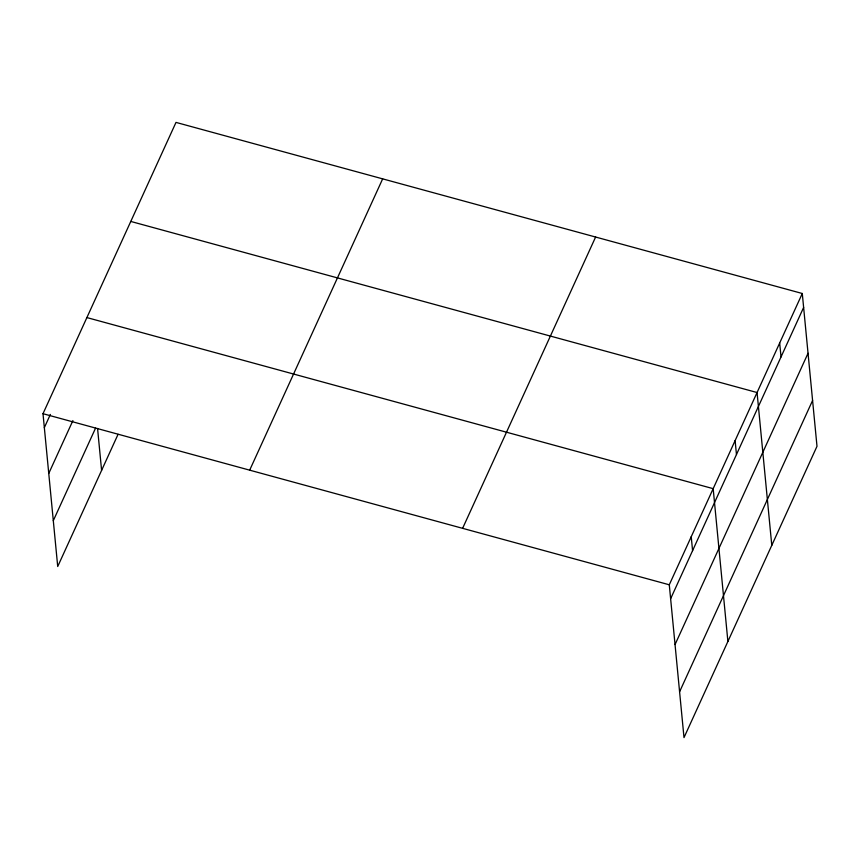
<?xml version="1.0" encoding="UTF-8"?>
<svg xmlns="http://www.w3.org/2000/svg" width="860" height="860" viewBox="0 0 860 860"><rect width="100%" height="100%" fill="white"/><g stroke="black" fill="none" stroke-linecap="round" stroke-linejoin="round"><path stroke-width="1.29" d="M118.056 434.332L57.717 566.504L43 413.703L175.999 122.399L802.283 293.496L817 446.297L684.001 737.601L669.284 584.789L802.283 293.496M44.344 427.646L50.374 414.423M48.751 473.462L72.896 420.594M53.298 520.676L95.546 428.162M249.679 470.162L382.668 178.858M462.615 528.33L595.614 237.037M670.628 598.732L803.627 307.439M675.046 644.559L808.045 353.256M679.593 691.773L812.592 400.47M130.774 221.439L757.069 392.536L771.786 545.337M86.892 317.577L713.176 488.663L727.893 641.463M43 413.703L669.284 584.789M779.676 343.011L781.02 356.954M735.128 440.599L736.461 454.542M691.236 536.726L692.579 550.669M97.567 428.484L101.598 470.377"/></g></svg>
